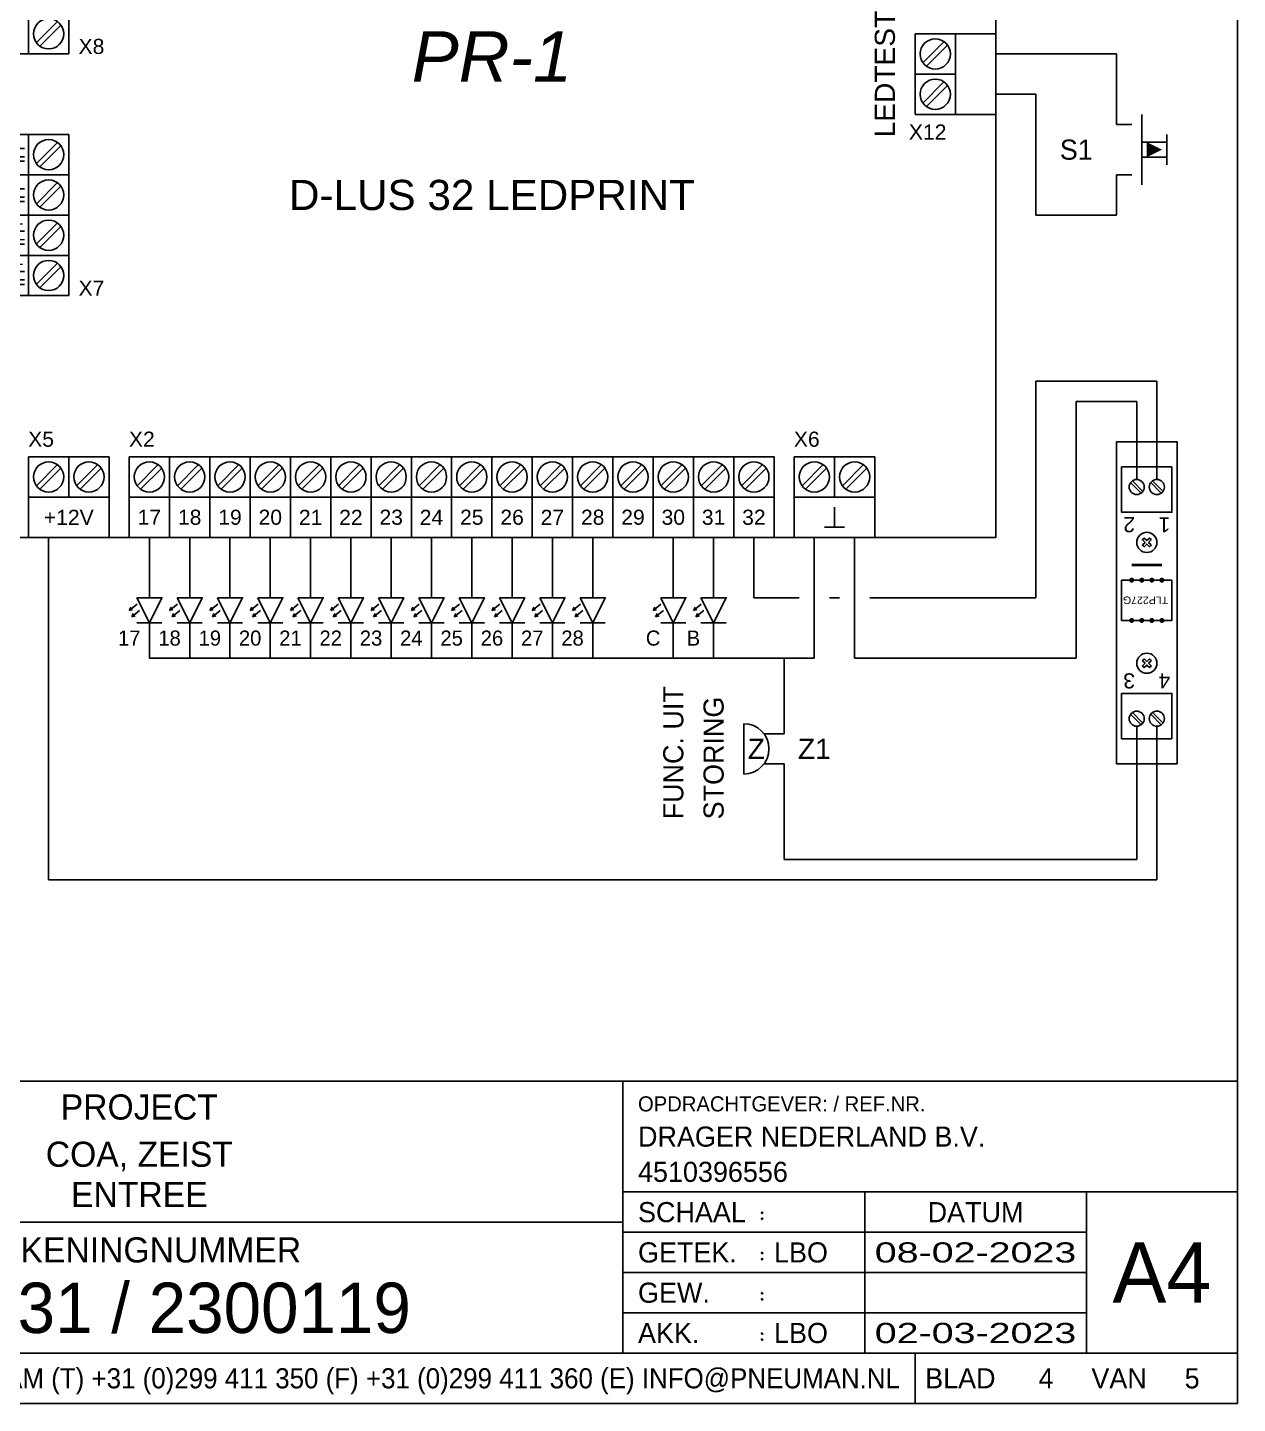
# Model space of a CAD drawing. Header units: millimetres. Extents: x -1269 to 1686, y -428 to 724.
# Drawn here: x 1335.9 to 1456, y 131 to 267.6 of the extents above; entities that cross this region are included whole.
import ezdxf
from ezdxf.enums import TextEntityAlignment as Align

# ---------------------------------------------------------------- set-up
doc = ezdxf.new("R2010")
doc.units = ezdxf.units.MM
doc.header["$LTSCALE"] = 0.4
for name, color, linetype in [('25', 7, 'Continuous'), ('35', 2, 'Continuous'), ('50', 3, 'Continuous'), ('ELEKTR', 7, 'Continuous'), ('TEKST', 7, 'Continuous')]:
    doc.layers.add(name, color=color, linetype=linetype)
doc.styles.add('Arial', font='arial.ttf')
doc.styles.add('Arial cursief', font='ariali.ttf')
doc.styles.add('ROMANC', font='romanc')
doc.styles.add('UV55', font='Univers 55 Roman.ttf')

# ---------------------------------------------------------------- blocks, each defined once
blk = doc.blocks.new('Dr_8611')
at = {"layer": '25'}
for p, q in [((12, 68), (12, 60)), ((16, 65), (16, 67)), ((20, 68), (20, 60)), ((22, 60), (22, 68)), ((26, 68), (26, 60)), ((30, 60), (30, 68)), ((34, 68), (34, 60)), ((38, 60), (38, 68)), ((42, 68), (42, 60)), ((46, 60), (46, 68)), ((50, 68), (50, 60)), ((54, 60), (54, 68)), ((58, 68), (58, 60)), ((62, 60), (62, 68)), ((66, 68), (66, 60)), ((70, 60), (70, 68)), ((74, 68), (74, 60)), ((78, 60), (78, 68)), ((82, 68), (82, 60)), ((86, 60), (86, 68)), ((88, 68), (88, 60)), ((96, 68), (96, 60)), ((17, 65), (15, 65)), ((8, 64), (0, 64)), ((4, 64), (4, 48)), ((4.78, 61.13), (6.87, 63.22)), ((5.13, 60.78), (7.22, 62.87)), ((8, 48), (8, 64)), ((20, 64), (12, 64)), ((12.78, 61.13), (14.87, 63.22)), ((13.13, 60.78), (15.22, 62.87)), ((16, 64), (16, 60)), ((16.78, 61.13), (18.87, 63.22)), ((17.13, 60.78), (19.22, 62.87)), ((30, 64), (22, 64)), ((22.78, 61.13), (24.87, 63.22)), ((23.13, 60.78), (25.22, 62.87)), ((86, 64), (26, 64)), ((26.78, 61.13), (28.87, 63.22)), ((27.13, 60.78), (29.22, 62.87)), ((38, 64), (30, 64)), ((30.78, 61.13), (32.87, 63.22)), ((31.13, 60.78), (33.22, 62.87)), ((34.78, 61.13), (36.87, 63.22)), ((35.13, 60.78), (37.22, 62.87)), ((46, 64), (38, 64)), ((38.78, 61.13), (40.87, 63.22)), ((39.13, 60.78), (41.22, 62.87)), ((42.78, 61.13), (44.87, 63.22)), ((43.13, 60.78), (45.22, 62.87)), ((54, 64), (46, 64)), ((46.78, 61.13), (48.87, 63.22)), ((47.13, 60.78), (49.22, 62.87)), ((50.78, 61.13), (52.87, 63.22)), ((51.13, 60.78), (53.22, 62.87)), ((62, 64), (54, 64)), ((54.78, 61.13), (56.87, 63.22)), ((55.13, 60.78), (57.22, 62.87)), ((58.78, 61.13), (60.87, 63.22)), ((59.13, 60.78), (61.22, 62.87)), ((70, 64), (62, 64)), ((62.78, 61.13), (64.87, 63.22)), ((63.13, 60.78), (65.22, 62.87)), ((66.78, 61.13), (68.87, 63.22)), ((67.13, 60.78), (69.22, 62.87)), ((78, 64), (70, 64)), ((70.78, 61.13), (72.87, 63.22)), ((71.13, 60.78), (73.22, 62.87)), ((74.78, 61.13), (76.87, 63.22)), ((75.13, 60.78), (77.22, 62.87)), ((86, 64), (78, 64)), ((78.78, 61.13), (80.87, 63.22)), ((79.13, 60.78), (81.22, 62.87)), ((82.78, 61.13), (84.87, 63.22)), ((83.13, 60.78), (85.22, 62.87)), ((96, 64), (88, 64)), ((88.78, 61.13), (90.87, 63.22)), ((89.13, 60.78), (91.22, 62.87)), ((92, 64), (92, 60)), ((92.78, 61.13), (94.87, 63.22)), ((93.13, 60.78), (95.22, 62.87)), ((1.5, 61.5), (1.5, 58.5)), ((0.5, 60.5), (0.5, 59.5)), ((1, 61), (1, 59)), ((1.5, 60), (3.5, 60)), ((4, 60), (8, 60)), ((4.78, 57.13), (6.87, 59.22)), ((5.13, 56.78), (7.22, 58.87)), ((12, 60), (20, 60)), ((22, 60), (86, 60)), ((88, 60), (96, 60)), ((0, 56), (8, 56)), ((0.5, 55), (0.5, 53)), ((4.78, 53.13), (6.87, 55.22)), ((5.13, 52.78), (7.22, 54.87)), ((0.5, 54), (3.5, 54)), ((0, 52), (8, 52)), ((4.78, 49.13), (6.87, 51.22)), ((5.13, 48.78), (7.22, 50.87)), ((92, 50), (92, 42)), ((100, 50), (92, 50)), ((92.78, 47.13), (94.87, 49.22)), ((96, 42), (96, 50)), ((0, 48), (8, 48)), ((93.13, 46.78), (95.22, 48.87)), ((96, 46), (92, 46)), ((92.78, 43.13), (94.87, 45.22)), ((93.13, 42.78), (95.22, 44.87)), ((100, 42), (92, 42)), ((0, 40), (8, 40)), ((4, 24), (4, 40)), ((8, 24), (8, 40)), ((4.78, 37.13), (6.87, 39.22)), ((5.13, 36.78), (7.22, 38.87)), ((0, 36), (8, 36)), ((4.78, 33.13), (6.87, 35.22)), ((5.13, 32.78), (7.22, 34.87)), ((0, 32), (8, 32)), ((4.78, 29.13), (6.87, 31.22)), ((5.13, 28.78), (7.22, 30.87)), ((0, 28), (8, 28)), ((4.78, 25.13), (6.87, 27.22)), ((5.13, 24.78), (7.22, 26.87)), ((8, 24), (0, 24)), ((12, 8), (4, 8)), ((4, 0), (4, 8)), ((4.78, 5.13), (6.87, 7.22)), ((5.13, 4.78), (7.22, 6.87)), ((8, 4), (8, 8)), ((8.78, 5.13), (10.87, 7.22)), ((9.13, 4.78), (11.22, 6.87)), ((12, 0), (12, 8)), ((78, 8), (14, 8)), ((14, 8), (14, 0)), ((14.78, 5.13), (16.87, 7.22)), ((15.13, 4.78), (17.22, 6.87)), ((18, 0), (18, 8)), ((18.78, 5.13), (20.87, 7.22)), ((19.13, 4.78), (21.22, 6.87)), ((22, 8), (22, 0)), ((22.78, 5.13), (24.87, 7.22)), ((23.13, 4.78), (25.22, 6.87)), ((26, 0), (26, 8)), ((26.78, 5.13), (28.87, 7.22)), ((27.13, 4.78), (29.22, 6.87)), ((30, 8), (30, 0)), ((30.78, 5.13), (32.87, 7.22)), ((31.13, 4.78), (33.22, 6.87)), ((34, 0), (34, 8)), ((34.78, 5.13), (36.87, 7.22)), ((35.13, 4.78), (37.22, 6.87)), ((38, 8), (38, 0)), ((38.78, 5.13), (40.87, 7.22)), ((39.13, 4.78), (41.22, 6.87)), ((42, 0), (42, 8)), ((42.78, 5.13), (44.87, 7.22)), ((43.13, 4.78), (45.22, 6.87)), ((46, 8), (46, 0)), ((46.78, 5.13), (48.87, 7.22)), ((47.13, 4.78), (49.22, 6.87)), ((50, 0), (50, 8)), ((50.78, 5.13), (52.87, 7.22)), ((51.13, 4.78), (53.22, 6.87)), ((54, 8), (54, 0)), ((54.78, 5.13), (56.87, 7.22)), ((55.13, 4.78), (57.22, 6.87)), ((58, 0), (58, 8)), ((58.78, 5.13), (60.87, 7.22)), ((59.13, 4.78), (61.22, 6.87)), ((62, 8), (62, 0)), ((62.78, 5.13), (64.87, 7.22)), ((63.13, 4.78), (65.22, 6.87)), ((66, 0), (66, 8)), ((66.78, 5.13), (68.87, 7.22)), ((67.13, 4.78), (69.22, 6.87)), ((70, 8), (70, 0)), ((70.78, 5.13), (72.87, 7.22)), ((71.13, 4.78), (73.22, 6.87)), ((74, 0), (74, 8)), ((74.78, 5.13), (76.87, 7.22)), ((75.13, 4.78), (77.22, 6.87)), ((78, 8), (78, 0)), ((80, 0), (80, 8)), ((88, 8), (80, 8)), ((80.78, 5.13), (82.87, 7.22)), ((81.13, 4.78), (83.22, 6.87)), ((84, 4), (84, 8)), ((84.78, 5.13), (86.87, 7.22)), ((85.13, 4.78), (87.22, 6.87)), ((88, 0), (88, 8)), ((4, 4), (12, 4)), ((14, 4), (74, 4)), ((14, 4), (22, 4)), ((22, 4), (30, 4)), ((30, 4), (38, 4)), ((38, 4), (46, 4)), ((46, 4), (54, 4)), ((54, 4), (62, 4)), ((62, 4), (70, 4)), ((70, 4), (78, 4)), ((80, 4), (88, 4)), ((84, 1), (84, 3)), ((85, 1), (83, 1))]:
    blk.add_line(p, q, dxfattribs=at)
blk.add_lwpolyline([(0, 68), (0, 0), (100, 0), (100, 68)], close=True, dxfattribs=at)
for centre in [(6, 62), (14, 62), (18, 62), (24, 62), (28, 62), (32, 62), (36, 62), (40, 62), (44, 62), (48, 62), (52, 62), (56, 62), (60, 62), (64, 62), (68, 62), (72, 62), (76, 62), (80, 62), (84, 62), (90, 62), (94, 62), (6, 58), (6, 54), (6, 50), (94, 48), (94, 44), (6, 38), (6, 34), (6, 30), (6, 26), (6, 6), (10, 6), (16, 6), (20, 6), (24, 6), (28, 6), (32, 6), (36, 6), (40, 6), (44, 6), (48, 6), (52, 6), (56, 6), (60, 6), (64, 6), (68, 6), (72, 6), (76, 6), (82, 6), (86, 6)]:
    blk.add_circle(centre, 1.5, dxfattribs=at)
at = {"layer": '25', "style": 'Arial'}
for s, height, p in [('16', 1.5, (24, 66)), ('15', 1.5, (28, 66)), ('14', 1.5, (32, 66)), ('13', 1.5, (36, 66)), ('12', 1.5, (40, 66)), ('11', 1.5, (44, 66)), ('10', 1.5, (48, 66)), ('9', 1.5, (52, 66)), ('8', 1.5, (56, 66)), ('7', 1.5, (60, 66)), ('6', 1.5, (64, 66)), ('5', 1.5, (68, 66)), ('4', 1.5, (72, 66)), ('3', 1.5, (76, 66)), ('2', 1.5, (80, 66)), ('1', 1.5, (84, 66)), ('+12V', 1.5, (92, 66)), ('D-LUS 32 LEDPRINT', 3, (50, 34)), ('+12V', 1.5, (8, 2)), ('17', 1.5, (16, 2)), ('18', 1.5, (20, 2)), ('19', 1.5, (24, 2)), ('20', 1.5, (28, 2)), ('21', 1.5, (32, 2)), ('22', 1.5, (36, 2)), ('23', 1.5, (40, 2)), ('24', 1.5, (44, 2)), ('25', 1.5, (48, 2)), ('26', 1.5, (52, 2)), ('27', 1.5, (56, 2)), ('28', 1.5, (60, 2)), ('29', 1.5, (64, 2)), ('30', 1.5, (68, 2)), ('31', 1.5, (72, 2)), ('32', 1.5, (76, 2))]:
    blk.add_text(s, height=height, dxfattribs=at).set_placement(p, align=Align.MIDDLE)
for s, p in [('X4', (18.75, 58.25)), ('X1', (84.75, 58.25)), ('X3', (94.75, 58.25)), ('X8', (10.25, 48.75)), ('X12', (93.25, 40.25)), ('X7', (10.25, 24.75)), ('X5', (5.25, 9.75)), ('X2', (15.25, 9.75)), ('X6', (81.25, 9.75))]:
    blk.add_text(s, height=1.5, dxfattribs=at).set_placement(p, align=Align.MIDDLE_CENTER)
blk.add_text('+12V', height=1.25, rotation=270, dxfattribs=at).set_placement((1.5, 50), align=Align.MIDDLE)
for s, height, rotation, p in [('LEDTEST', 2, 90, (89, 46)), ('IN', 1.25, 270, (1, 38)), ('-UL', 1.25, 270, (3, 38)), ('OUT', 1.25, 270, (1, 34)), ('-UL', 1.25, 270, (3, 34)), ('+UL', 1.25, 270, (3, 30)), ('IN', 1.25, 270, (1, 30)), ('OUT', 1.25, 270, (1, 26)), ('+UL', 1.25, 270, (3, 26))]:
    blk.add_text(s, height=height, rotation=rotation, dxfattribs=at).set_placement(p, align=Align.MIDDLE_CENTER)
blk = doc.blocks.new('Opto_1')
at = {"layer": '25'}
h = blk.add_hatch(color=256, dxfattribs=at)
h.dxf.hatch_style = 1
h.paths.add_polyline_path([(2.5, 35.5, 1), (3.5, 35.5, 1)])
h = blk.add_hatch(color=256, dxfattribs=at)
h.dxf.hatch_style = 1
h.paths.add_polyline_path([(4.5, 35.5, 1), (5.5, 35.5, 1)])
h = blk.add_hatch(color=256, dxfattribs=at)
h.dxf.hatch_style = 1
h.paths.add_polyline_path([(6.5, 35.5, 1), (7.5, 35.5, 1)])
h = blk.add_hatch(color=256, dxfattribs=at)
h.dxf.hatch_style = 1
h.paths.add_polyline_path([(8.5, 35.5, 1), (9.5, 35.5, 1)])
h = blk.add_hatch(color=256, dxfattribs=at)
h.dxf.hatch_style = 1
h.paths.add_polyline_path([(2.5, 27.5, -1), (3.5, 27.5, -1)])
h = blk.add_hatch(color=256, dxfattribs=at)
h.dxf.hatch_style = 1
h.paths.add_polyline_path([(4.5, 27.5, -1), (5.5, 27.5, -1)])
h = blk.add_hatch(color=256, dxfattribs=at)
h.dxf.hatch_style = 1
h.paths.add_polyline_path([(6.5, 27.5, -1), (7.5, 27.5, -1)])
h = blk.add_hatch(color=256, dxfattribs=at)
h.dxf.hatch_style = 1
h.paths.add_polyline_path([(8.5, 27.5, -1), (9.5, 27.5, -1)])
for p, q in [((2.78, 55.87), (4.87, 53.78)), ((5.22, 54.13), (3.13, 56.22)), ((6.78, 55.87), (8.87, 53.78)), ((9.22, 54.13), (7.13, 56.22)), ((2.78, 9.87), (4.87, 7.78)), ((5.22, 8.13), (3.13, 10.22)), ((6.78, 9.87), (8.87, 7.78)), ((9.22, 8.13), (7.13, 10.22))]:
    blk.add_line(p, q, dxfattribs=at)
for points in [[(0, 64), (0, 0), (12, 0), (12, 64)], [(1, 59), (1, 50), (11, 50), (11, 59)], [(1, 27.5), (1, 35.5), (11, 35.5), (11, 27.5)], [(1, 5), (1, 14), (11, 14), (11, 5)]]:
    blk.add_lwpolyline(points, close=True, dxfattribs=at)
for points in [[(5.14, 43.49), (5.65, 44), (5.14, 44.51, -0.127017), (5.49, 44.86), (6, 44.35), (6.51, 44.86, -0.127017), (6.86, 44.51), (6.35, 44), (6.86, 43.49, -0.127017), (6.51, 43.14), (6, 43.65), (5.49, 43.14, -0.127017)], [(5.14, 19.49), (5.65, 20), (5.14, 20.51, -0.127017), (5.49, 20.86), (6, 20.35), (6.51, 20.86, -0.127017), (6.86, 20.51), (6.35, 20), (6.86, 19.49, -0.127017), (6.51, 19.14), (6, 19.65), (5.49, 19.14, -0.127017)]]:
    blk.add_lwpolyline(points, format="xyb", close=True, dxfattribs=at)
at = {"layer": '25', "const_width": 0.5}
blk.add_lwpolyline([(3, 24.5), (9, 24.5)], dxfattribs=at)
at = {"layer": '25'}
for centre, radius in [((4, 55), 1.5), ((8, 55), 1.5), ((6, 44), 2), ((6, 20), 2), ((4, 9), 1.5), ((8, 9), 1.5)]:
    blk.add_circle(centre, radius, dxfattribs=at)
at = {"layer": '25', "style": 'Arial'}
for s, height, p in [('4', 3, (2.5, 47.5)), ('3', 3, (9.5, 47.5)), ('TLP227G', 1.5, (6.25, 31.5)), ('1', 3, (2.5, 16.5)), ('2', 3, (9.5, 16.5))]:
    blk.add_text(s, height=height, dxfattribs=at).set_placement(p, align=Align.MIDDLE)
blk = doc.blocks.new('KN-A4S')
at = {"layer": 'ELEKTR', "color": 3}
for p, q in [((198, 32), (18, 32)), ((137, 5), (137, 32)), ((137, 18), (41, 18)), ((18, 5), (198, 5))]:
    blk.add_line(p, q, dxfattribs=at)
at = {"layer": 'ELEKTR', "color": 2}
for p, q in [((137, 21), (198, 21)), ((161, 21), (161, 5)), ((183, 21), (183, 5)), ((137, 17), (183, 17)), ((137, 13), (183, 13)), ((137, 9), (183, 9)), ((166, 5), (166, 0))]:
    blk.add_line(p, q, dxfattribs=at)
at = {"layer": 'ELEKTR', "color": 3}
blk.add_lwpolyline([(198, 0), (198, 285), (18, 285), (18, 0)], close=True, dxfattribs=at)
at = {"layer": '25', "color": 2, "style": 'UV55'}
blk.add_text('PROJECT', height=2.5, dxfattribs=at).set_placement((89, 28.19), align=Align.CENTER)
at = {"layer": 'ELEKTR', "color": 2}
for s, height, style, p in [('OPDRACHTGEVER: / REF.NR.', 1.5, 'UV55', (138.5, 29)), ('SCHAAL', 2, 'UV55', (138.5, 18)), (':', 1.8, 'ROMANC', (150.5, 18)), ('GETEK.', 2, 'UV55', (138.5, 14)), (':', 1.8, 'ROMANC', (150.5, 14)), ('GEW.', 2, 'UV55', (138.5, 10)), (':', 1.8, 'ROMANC', (150.5, 10)), ('AKK.', 2, 'UV55', (138.5, 6)), (':', 1.8, 'ROMANC', (150.5, 6)), ('BLAD ', 2, 'UV55', (167, 1.5)), ('VAN ', 2, 'UV55', (183.5, 1.5))]:
    blk.add_text(s, height=height, dxfattribs=dict(at, style=style)).set_placement(p)
at = {"layer": 'ELEKTR', "color": 2, "style": 'UV55'}
for s, height, p in [('DATUM', 2, (172, 18)), ('TEKENINGNUMMER', 2.5, (89, 14))]:
    blk.add_text(s, height=height, dxfattribs=at).set_placement(p, align=Align.CENTER)
blk.add_text('A4', height=6, dxfattribs=at).set_placement((190.5, 13), align=Align.MIDDLE_CENTER)
at = {"layer": 'ELEKTR', "color": 2, "style": 'UV55', "width": 0.91802}
blk.add_text('PNEUMAN BV  POSTBUS 47 1130 AA VOLENDAM (T) +31 (0)299 411 350 (F) +31 (0)299 411 360 (E) INFO@PNEUMAN.NL', height=2, dxfattribs=at).set_placement((19.5, 1.5), (164.5, 1.5), align=Align.FIT)
at = {"layer": 'ELEKTR', "color": 2, "style": 'UV55', "flags": 8}
for tag, p in [('DEBITEUR', (138.5, 25.5)), ('KENMERK', (138.5, 22)), ('SCHAAL', (152, 18)), ('GETEKEND', (152, 14)), ('GEWIJZIGD', (152, 10)), ('AKKOORD', (152, 6))]:
    blk.add_attdef(tag, p, '', height=2, dxfattribs=at)
at = {"layer": 'ELEKTR', "color": 3, "style": 'UV55', "flags": 8}
for tag, height, p in [('PROJECT-1', 2.5, (89, 23.5)), ('PROJECT-2', 2.5, (89, 19.5)), ('OBJECT/PROJECT', 5, (89, 7))]:
    blk.add_attdef(tag, text='', height=height, dxfattribs=at).set_placement(p, align=Align.CENTER)
at = {"layer": 'ELEKTR', "color": 2, "style": 'UV55', "flags": 8}
for tag, width, p, p2 in [('TEKEN-DATUM', 0.977593, (162, 14), (182, 14)), ('WIJZIG-DATUM', 0.948929, (162, 10), (182, 10)), ('AKKOORD-DATUM', 0.792647, (162, 6), (182, 6))]:
    blk.add_attdef(tag, text='', height=2, dxfattribs=dict(at, width=width)).set_placement(p, p2, align=Align.FIT)
for tag, p in [('BLADNUMMER', (179, 1.5)), ('AANTAL-BLADEN', (193.5, 1.5))]:
    blk.add_attdef(tag, text='', height=2, dxfattribs=at).set_placement(p, align=Align.CENTER)

msp = doc.modelspace()

# ---------------------------------------------------------------- linework, layer by layer
at = {"layer": '25'}
msp.add_solid([(1448.5, 255.5), (1447, 254.75), (1447, 256.25)], dxfattribs=at)
at = {"layer": '35'}
for p, q in [((1432, 265), (1444, 265)), ((1444, 258), (1444, 265)), ((1436, 261), (1432, 261)), ((1436, 261), (1436, 249)), ((1446.5, 252), (1446.5, 259)), ((1445.5, 258), (1444, 258)), ((1449, 257), (1449, 254)), ((1446.5, 256.25), (1449, 256.25)), ((1446.5, 254.75), (1449, 254.75)), ((1444, 249), (1444, 253)), ((1444, 253), (1445.5, 253)), ((1436, 249), (1444, 249)), ((1436, 232.5), (1436, 211)), ((1448, 232.5), (1436, 232.5)), ((1448, 222.75), (1448, 232.5)), ((1348, 217), (1348, 211)), ((1352, 217), (1352, 211)), ((1356, 217), (1356, 211)), ((1360, 217), (1360, 211)), ((1364, 217), (1364, 211)), ((1368, 217), (1368, 211)), ((1372, 217), (1372, 211)), ((1376, 217), (1376, 211)), ((1380, 217), (1380, 211)), ((1384, 217), (1384, 211)), ((1388, 217), (1388, 211)), ((1392, 217), (1392, 211)), ((1400, 217), (1400, 211)), ((1404, 217), (1404, 211)), ((1408, 217), (1408, 211)), ((1408, 211), (1412.5, 211)), ((1415.5, 211), (1416.5, 211)), ((1419.5, 211), (1436, 211)), ((1346.781, 210.375), (1346, 209.75)), ((1346, 209.75), (1346.156, 210.063)), ((1346, 209.75), (1346.339, 209.834)), ((1347.031, 209.75), (1346.25, 209.125)), ((1346.25, 209.125), (1346.406, 209.438)), ((1346.25, 209.125), (1346.589, 209.209)), ((1350.781, 210.375), (1350, 209.75)), ((1350, 209.75), (1350.156, 210.063)), ((1350, 209.75), (1350.339, 209.834)), ((1351.031, 209.75), (1350.25, 209.125)), ((1350.25, 209.125), (1350.406, 209.438)), ((1350.25, 209.125), (1350.589, 209.209)), ((1354.781, 210.375), (1354, 209.75)), ((1354, 209.75), (1354.156, 210.063)), ((1354, 209.75), (1354.339, 209.834)), ((1355.031, 209.75), (1354.25, 209.125)), ((1354.25, 209.125), (1354.406, 209.438)), ((1354.25, 209.125), (1354.589, 209.209)), ((1358.781, 210.375), (1358, 209.75)), ((1358, 209.75), (1358.156, 210.063)), ((1358, 209.75), (1358.339, 209.834)), ((1359.031, 209.75), (1358.25, 209.125)), ((1358.25, 209.125), (1358.406, 209.438)), ((1358.25, 209.125), (1358.589, 209.209)), ((1362.781, 210.375), (1362, 209.75)), ((1362, 209.75), (1362.156, 210.063)), ((1362, 209.75), (1362.339, 209.834)), ((1363.031, 209.75), (1362.25, 209.125)), ((1362.25, 209.125), (1362.406, 209.438)), ((1362.25, 209.125), (1362.589, 209.209)), ((1366.781, 210.375), (1366, 209.75)), ((1366, 209.75), (1366.156, 210.063)), ((1366, 209.75), (1366.339, 209.834)), ((1367.031, 209.75), (1366.25, 209.125)), ((1366.25, 209.125), (1366.406, 209.438)), ((1366.25, 209.125), (1366.589, 209.209)), ((1370.781, 210.375), (1370, 209.75)), ((1370, 209.75), (1370.156, 210.063)), ((1370, 209.75), (1370.339, 209.834)), ((1371.031, 209.75), (1370.25, 209.125)), ((1370.25, 209.125), (1370.406, 209.438)), ((1370.25, 209.125), (1370.589, 209.209)), ((1374.781, 210.375), (1374, 209.75)), ((1374, 209.75), (1374.156, 210.063)), ((1374, 209.75), (1374.339, 209.834)), ((1375.031, 209.75), (1374.25, 209.125)), ((1374.25, 209.125), (1374.406, 209.438)), ((1374.25, 209.125), (1374.589, 209.209)), ((1378.781, 210.375), (1378, 209.75)), ((1378, 209.75), (1378.156, 210.063)), ((1378, 209.75), (1378.339, 209.834)), ((1379.031, 209.75), (1378.25, 209.125)), ((1378.25, 209.125), (1378.406, 209.438)), ((1378.25, 209.125), (1378.589, 209.209)), ((1382.781, 210.375), (1382, 209.75)), ((1382, 209.75), (1382.156, 210.063)), ((1382, 209.75), (1382.339, 209.834)), ((1383.031, 209.75), (1382.25, 209.125)), ((1382.25, 209.125), (1382.406, 209.438)), ((1382.25, 209.125), (1382.589, 209.209)), ((1386.781, 210.375), (1386, 209.75)), ((1386, 209.75), (1386.156, 210.063)), ((1386, 209.75), (1386.339, 209.834)), ((1387.031, 209.75), (1386.25, 209.125)), ((1386.25, 209.125), (1386.406, 209.438)), ((1386.25, 209.125), (1386.589, 209.209)), ((1390.781, 210.375), (1390, 209.75)), ((1390, 209.75), (1390.156, 210.063)), ((1390, 209.75), (1390.339, 209.834)), ((1391.031, 209.75), (1390.25, 209.125)), ((1390.25, 209.125), (1390.406, 209.438)), ((1390.25, 209.125), (1390.589, 209.209)), ((1398.781, 210.375), (1398, 209.75)), ((1398, 209.75), (1398.156, 210.063)), ((1398, 209.75), (1398.339, 209.834)), ((1399.031, 209.75), (1398.25, 209.125)), ((1398.25, 209.125), (1398.406, 209.438)), ((1398.25, 209.125), (1398.589, 209.209)), ((1402.781, 210.375), (1402, 209.75)), ((1402, 209.75), (1402.156, 210.063)), ((1402, 209.75), (1402.339, 209.834)), ((1403.031, 209.75), (1402.25, 209.125)), ((1402.25, 209.125), (1402.406, 209.438)), ((1402.25, 209.125), (1402.589, 209.209)), ((1349.25, 208.5), (1346.75, 208.5)), ((1348, 208.5), (1348, 205)), ((1353.25, 208.5), (1350.75, 208.5)), ((1352, 208.5), (1352, 205)), ((1357.25, 208.5), (1354.75, 208.5)), ((1356, 208.5), (1356, 205)), ((1361.25, 208.5), (1358.75, 208.5)), ((1360, 208.5), (1360, 205)), ((1365.25, 208.5), (1362.75, 208.5)), ((1364, 208.5), (1364, 205)), ((1369.25, 208.5), (1366.75, 208.5)), ((1368, 208.5), (1368, 205)), ((1373.25, 208.5), (1370.75, 208.5)), ((1372, 208.5), (1372, 205)), ((1377.25, 208.5), (1374.75, 208.5)), ((1376, 208.5), (1376, 205)), ((1381.25, 208.5), (1378.75, 208.5)), ((1380, 208.5), (1380, 205)), ((1385.25, 208.5), (1382.75, 208.5)), ((1384, 208.5), (1384, 205)), ((1389.25, 208.5), (1386.75, 208.5)), ((1388, 208.5), (1388, 205)), ((1393.25, 208.5), (1390.75, 208.5)), ((1392, 208.5), (1392, 205)), ((1401.25, 208.5), (1398.75, 208.5)), ((1400, 208.5), (1400, 205)), ((1405.25, 208.5), (1402.75, 208.5)), ((1404, 208.5), (1404, 205)), ((1411, 205), (1411, 197.5)), ((1407, 198.5), (1407, 193.5)), ((1446, 198.25), (1446, 185)), ((1409, 197.5), (1411, 197.5)), ((1409, 194.5), (1411, 194.5)), ((1411, 194.5), (1411, 185)), ((1411, 185), (1446, 185))]:
    msp.add_line(p, q, dxfattribs=at)
for points in [[(1346.75, 211), (1349.25, 211), (1348, 208.5)], [(1350.75, 211), (1353.25, 211), (1352, 208.5)], [(1354.75, 211), (1357.25, 211), (1356, 208.5)], [(1358.75, 211), (1361.25, 211), (1360, 208.5)], [(1362.75, 211), (1365.25, 211), (1364, 208.5)], [(1366.75, 211), (1369.25, 211), (1368, 208.5)], [(1370.75, 211), (1373.25, 211), (1372, 208.5)], [(1374.75, 211), (1377.25, 211), (1376, 208.5)], [(1378.75, 211), (1381.25, 211), (1380, 208.5)], [(1382.75, 211), (1385.25, 211), (1384, 208.5)], [(1386.75, 211), (1389.25, 211), (1388, 208.5)], [(1390.75, 211), (1393.25, 211), (1392, 208.5)], [(1398.75, 211), (1401.25, 211), (1400, 208.5)], [(1402.75, 211), (1405.25, 211), (1404, 208.5)]]:
    msp.add_lwpolyline(points, close=True, dxfattribs=at)
msp.add_arc((1407, 196), 2.5, 270, 90, dxfattribs=at)
at = {"layer": '50'}
for p, q in [((1440, 230.5), (1440, 205)), ((1446, 230.5), (1440, 230.5)), ((1446, 230.5), (1446, 222.75)), ((1338, 217), (1338, 183)), ((1414, 205), (1414, 217)), ((1418, 205), (1418, 217)), ((1414, 205), (1348, 205)), ((1440, 205), (1418, 205)), ((1448, 183), (1448, 198.25)), ((1338, 183), (1448, 183))]:
    msp.add_line(p, q, dxfattribs=at)

# ---------------------------------------------------------------- block references
at = {"layer": '25'}
ref = msp.add_blockref('KN-A4S', (1258, 131), dxfattribs=at)
ref.add_attrib('AANTAL-BLADEN', '5', dxfattribs={"layer": 'ELEKTR', "color": 2, "height": 2, "style": 'UV55'}).set_placement((1451.5, 132.5), align=Align.CENTER)
ref.add_attrib('BLADNUMMER', '4', dxfattribs={"layer": 'ELEKTR', "color": 2, "height": 2, "style": 'UV55'}).set_placement((1437, 132.5), align=Align.CENTER)
ref.add_attrib('AKKOORD-DATUM', '02-03-2023', dxfattribs={"layer": 'ELEKTR', "color": 2, "height": 2, "style": 'UV55', "width": 1.411798}).set_placement((1420, 137), (1440, 137), align=Align.FIT)
ref.add_attrib('AKKOORD', 'LBO', (1410, 137), dxfattribs={"layer": 'ELEKTR', "color": 2, "height": 2, "style": 'UV55'})
ref.add_attrib('TEKEN-DATUM', '08-02-2023', dxfattribs={"layer": 'ELEKTR', "color": 2, "height": 2, "style": 'UV55', "width": 1.411798}).set_placement((1420, 145), (1440, 145), align=Align.FIT)
ref.add_attrib('GETEKEND', 'LBO', (1410, 145), dxfattribs={"layer": 'ELEKTR', "color": 2, "height": 2, "style": 'UV55'})
ref.add_attrib('PROJECT-2', 'ENTREE', dxfattribs={"layer": 'ELEKTR', "color": 3, "height": 2.5, "style": 'UV55'}).set_placement((1347.002, 150.5), align=Align.CENTER)
ref.add_attrib('PROJECT-1', 'COA, ZEIST', dxfattribs={"layer": 'ELEKTR', "color": 3, "height": 2.5, "style": 'UV55'}).set_placement((1347.002, 154.5), align=Align.CENTER)
ref.add_attrib('KENMERK', '4510396556', (1396.5, 153), dxfattribs={"layer": 'ELEKTR', "color": 2, "height": 2, "style": 'UV55'})
ref.add_attrib('DEBITEUR', 'DRAGER NEDERLAND B.V.', (1396.5, 156.5), dxfattribs={"layer": 'ELEKTR', "color": 2, "height": 2, "style": 'UV55'})
ref.add_attrib('OBJECT/PROJECT', '230031 / 2300119', dxfattribs={"layer": 'ELEKTR', "color": 3, "height": 5, "style": 'UV55'}).set_placement((1347, 138), align=Align.CENTER)
msp.add_blockref('Dr_8611', (1332, 217), dxfattribs=at)
at = {"layer": '25', "xscale": 0.5, "yscale": 0.5, "zscale": 0.5, "rotation": 180}
msp.add_blockref('Opto_1', (1450, 226.5), dxfattribs=at)

# ---------------------------------------------------------------- texts
at = {"layer": '35', "style": 'Arial cursief'}
msp.add_text('PR-1', height=5, dxfattribs=at).set_placement((1382, 264.75), align=Align.MIDDLE_CENTER)
at = {"layer": 'TEKST'}
for s, height, style, p in [('S1', 2, 'UV55', (1440, 255.5)), ('17', 1.5, 'UV55', (1346, 207)), ('18', 1.5, 'UV55', (1350, 207)), ('19', 1.5, 'UV55', (1354, 207)), ('20', 1.5, 'UV55', (1358, 207)), ('21', 1.5, 'UV55', (1362, 207)), ('22', 1.5, 'UV55', (1366, 207)), ('23', 1.5, 'UV55', (1370, 207)), ('24', 1.5, 'UV55', (1374, 207)), ('25', 1.5, 'UV55', (1378, 207)), ('26', 1.5, 'UV55', (1382, 207)), ('27', 1.5, 'UV55', (1386, 207)), ('28', 1.5, 'UV55', (1390, 207)), ('C', 1.5, 'UV55', (1398, 207)), ('B', 1.5, 'UV55', (1402, 207)), ('Z', 2, 'Arial', (1408.25, 196)), ('Z1', 2, 'Arial', (1414, 196))]:
    msp.add_text(s, height=height, dxfattribs=dict(at, style=style)).set_placement(p, align=Align.MIDDLE_CENTER)
at = {"layer": 'TEKST', "style": 'UV55'}
for s, p in [('FUNC. UIT', (1400, 189)), ('STORING', (1404, 189))]:
    msp.add_text(s, height=2, rotation=90, dxfattribs=at).set_placement(p, align=Align.MIDDLE_LEFT)

doc.saveas('drawing.dxf')
